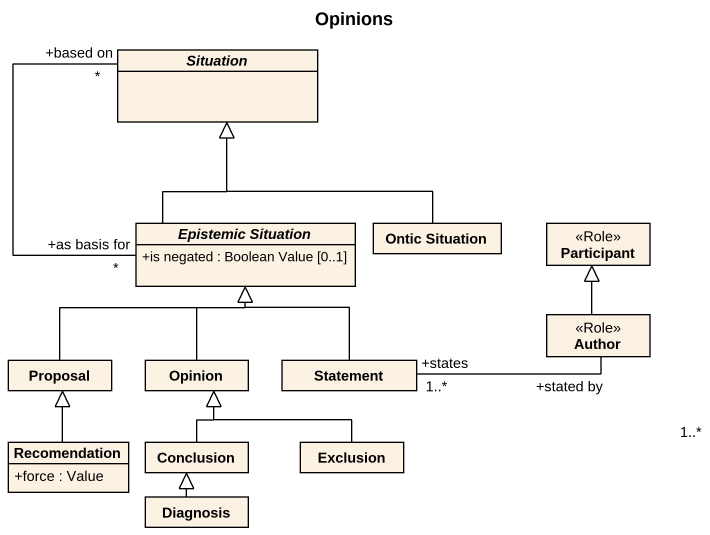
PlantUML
@startuml
title Opinions
hide circle
hide empty members
skinparam classAttributeIconSize 0
abstract class Situation
abstract class "Epistemic Situation" as Epistemic_Situation {
  +is negated : Boolean Value [0..1]
}
class "Ontic Situation" as Ontic_Situation
class "Participant" as Participant_ <<Role>>
class Author <<Role>>
class Proposal
class Opinion
class Statement
class Recomendation {
  +force : Value
}
class Conclusion
class Exclusion
class Diagnosis
Epistemic_Situation -up-|> Situation
Epistemic_Situation "*\n+as basis for" -up- "+based on\n*" Situation
Ontic_Situation -up-|> Situation
Author -up-|> Participant_
Author "+stated by\n1..*" -left- "+states\n1..*" Statement
Proposal -up-|> Epistemic_Situation
Opinion -up-|> Epistemic_Situation
Statement -up-|> Epistemic_Situation
Recomendation -up-|> Proposal
Conclusion -up-|> Opinion
Exclusion -left-|> Opinion
Diagnosis -up-|> Conclusion
@enduml
